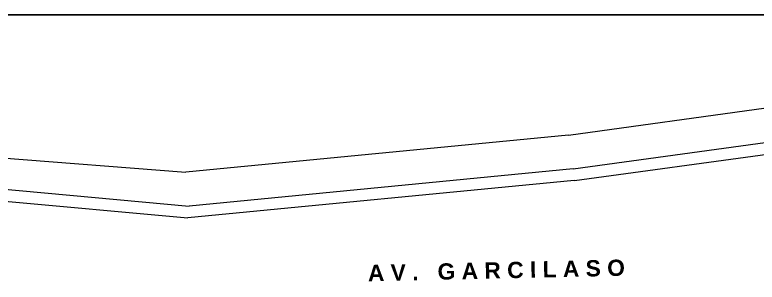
# Model space of a CAD drawing. Header units: metres. Extents: x 28 to 239, y -1 to 113.
# Drawn here: x 100.41 to 131.89, y 101.55 to 112.91 of the extents above; entities that cross this region are included whole.
import ezdxf

# ---------------------------------------------------------------- set-up
doc = ezdxf.new("R2010")
doc.units = ezdxf.units.M
doc.layers.add('NOMBRES_Pen_No__7', color=7, linetype='Continuous', lineweight=35)
doc.layers.add('PISTA', color=1, linetype='Continuous', lineweight=5)
doc.styles.add('GENERATED_STYLE_1', font='arialbd.ttf')

msp = doc.modelspace()

# ---------------------------------------------------------------- linework, layer by layer
at = {"color": 7}
msp.add_lwpolyline([(27.712, 112.912), (147.712, 112.912), (147.712, 22.912), (27.712, 22.912), (27.712, 112.912)], dxfattribs=at)
at = {"layer": 'PISTA', "color": 7}
for p, q in [((123.885, 107.803), (132.279, 108.957)), ((87.322, 107.817), (107.654, 106.231)), ((123.885, 107.803), (107.654, 106.231)), ((124.083, 106.366), (132.855, 107.572)), ((124.151, 105.871), (132.923, 107.076)), ((87.216, 106.665), (107.794, 104.788)), ((87.171, 106.167), (107.748, 104.29)), ((124.083, 106.366), (107.794, 104.788)), ((124.131, 105.869), (107.748, 104.29))]:
    msp.add_line(p, q, dxfattribs=at)

# ---------------------------------------------------------------- texts
at = {"layer": 'NOMBRES_Pen_No__7', "style": 'GENERATED_STYLE_1'}
msp.add_text('A V .   G A R C I L A S O', height=0.69204, rotation=1.2326, dxfattribs=at).set_placement((115.389, 101.591))

doc.saveas('drawing.dxf')
